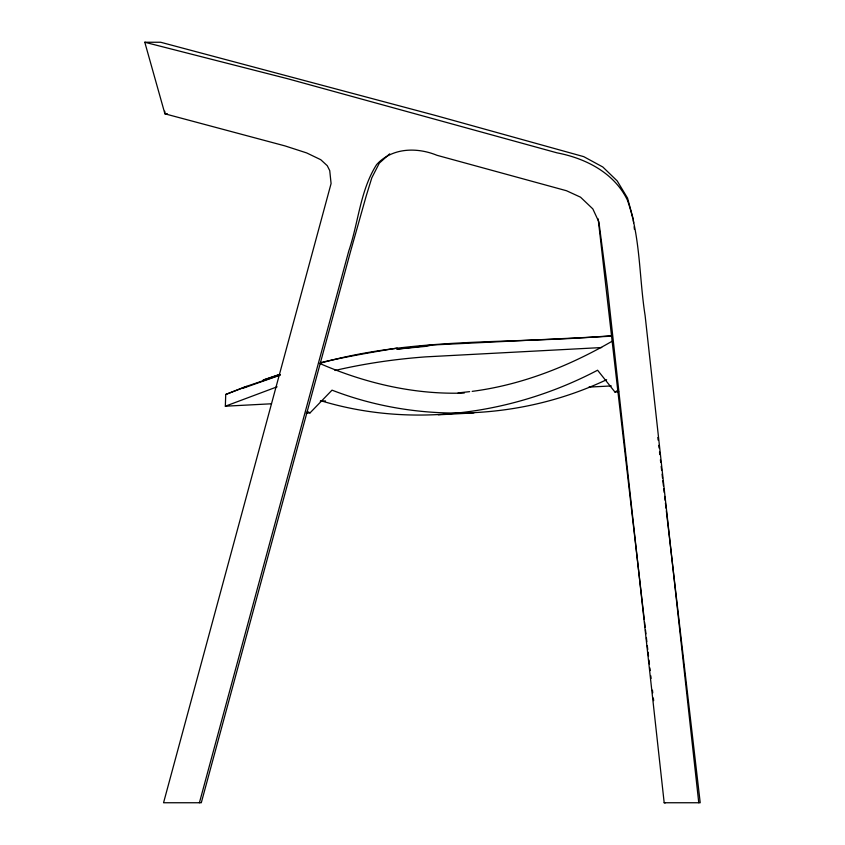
<?xml version="1.0" encoding="UTF-8"?>
<svg xmlns="http://www.w3.org/2000/svg" width="845" height="845" viewBox="0 0 845 845"><rect width="100%" height="100%" fill="white"/><g stroke="black" fill="none" stroke-linecap="round" stroke-linejoin="round"><path stroke-width="1.27" d="M271.477 403.783L225.34 406.202L225.731 394.467L243.888 387.263L279.758 375.053M199.409 802.75L348.816 250.859C358.533 222.351 360.16 190.442 376.595 164.627C391.985 147.621 416.934 147.041 437.002 155.311L566.499 190.738L580.536 197.191L592.831 208.905L598.894 221.95L607.259 286.106L664.181 802.75L665.469 802.75M306.133 413.173L310.052 412.867L332.022 390.158C420.007 424.19 521.46 419.976 606.636 379.69M389.661 153.853L379.331 163.117L371.821 177.788L366.191 196.019L350.58 251.335L201.29 802.75L163.56 802.75L331.082 183.555L329.74 170.627L327.258 165.694L320.741 159.694L306.629 152.913L284.966 145.9L164.912 113.811L144.791 42.25L160.645 42.25L435.312 115.427L583.726 156.642L602.823 167.004L617.199 180.925L627.539 198.089L633.201 218.961M320.931 400.752C412.445 428.616 513.559 414.377 597.584 370.216L614.938 392.027L617.769 390.411L598.165 218.887M612.065 341.264C569.034 366.16 521.692 384.971 472.186 391.362M225.731 394.467L246.867 386.387M225.34 406.202L277.097 386.82M242.842 388.299L280.329 375.074M279.674 374.483L263.112 380.081L279.843 374.409M320.107 363.265C414.927 336.416 515.165 344.454 612.298 335.56M320.339 362.663C345.7 356.77 371.462 352.312 397.224 348.066M334.905 370.501C364.702 363.53 395.059 359.136 425.563 356.875L601.682 347.548M432.217 344.992L425.743 346.365L396.791 349.143L432.217 344.992L612.329 336.152M458.127 392.925L469.63 391.647M614.938 392.027L618.751 391.731M320.255 401.217L325.526 400.942M588.954 387.105L611.305 385.933M438.312 414.8L473.95 412.92M167.363 113.811L164.912 113.811L164.764 111.213M664.181 802.75L700.209 802.75L666.335 510.813M464.264 393.031C414.737 394.847 365.441 383.303 320.16 363.646M144.791 42.25L288.06 78.838L556.982 152.839C585.543 158.3 614.104 172.739 627.328 199.938C640.594 236.938 639.052 277.118 645.115 315.576L698.773 802.75M307.242 411.42L310.052 412.867M633.359 220.27L633.665 222.879M634.13 226.787L634.437 229.396M657.832 437.499L658.128 440.118M658.741 445.357L659.047 447.977M659.501 451.906L659.808 454.525M660.41 459.754L660.716 462.373M661.17 466.303L661.624 470.232M662.079 474.161L662.533 478.09M662.839 480.699L663.452 485.938M663.747 488.558L664.212 492.487M664.666 496.416L665.121 500.346M665.427 502.955L666.029 508.194M617.769 390.411L644.27 619.491M644.577 622.11L645.179 627.339M645.485 629.958L645.939 633.887M646.393 637.817L646.847 641.746M647.302 645.675L647.756 649.594M648.062 652.213L648.516 656.143M648.971 660.072L649.425 664.001M649.879 667.92L650.175 670.539M650.787 675.778L651.083 678.398M652.446 690.175L652.752 692.794M653.354 698.033L653.66 700.653"/></g></svg>
